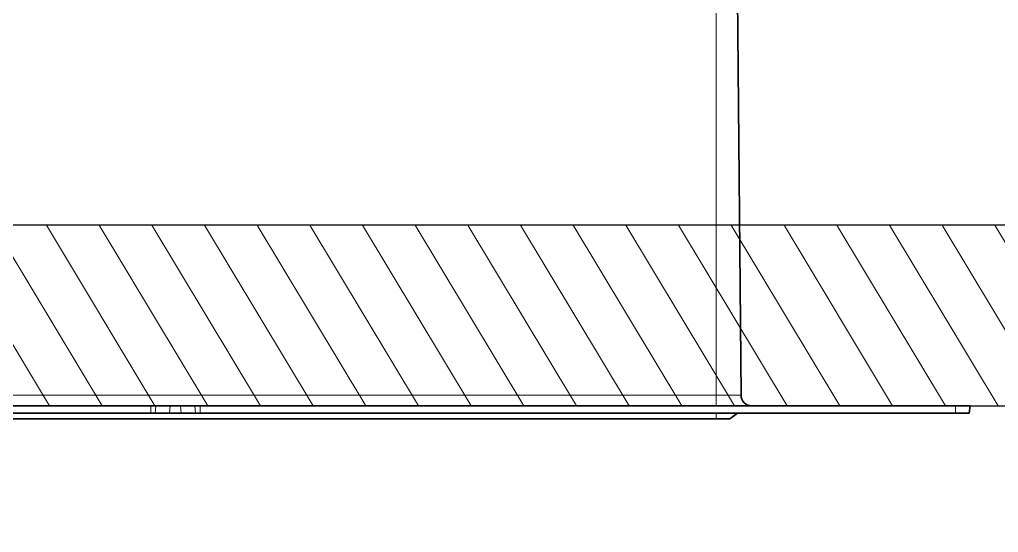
# Model space of a CAD drawing. Header units: inches. Extents: x -12478 to 399182, y -23212 to 525552.
# Drawn here: x 36733 to 36868.5, y -5777.6 to -5706.7 of the extents above; entities that cross this region are included whole.
import ezdxf

# ---------------------------------------------------------------- set-up
doc = ezdxf.new("R2010")
doc.units = ezdxf.units.IN
doc.header["$LTSCALE"] = 1000
doc.header["$MEASUREMENT"] = 0
doc.linetypes.add('DASHED', pattern=[0.75, 0.5, -0.25])
doc.linetypes.add('HIDDEN', pattern=[0.375, 0.25, -0.125])
for name, color, linetype in [('A-Hidden', 8, 'HIDDEN'), ('CQ Grg Gypsum', 41, 'Continuous'), ('CQ Light Elevation', 4, 'Continuous')]:
    doc.layers.add(name, color=color, linetype=linetype)
for name, color, linetype, lineweight in [('CQ Gypsum Hatch', 8, 'Continuous', 20), ('CQ Lighting', 5, 'Continuous', 0), ('ID-NOTES', 3, 'Continuous', 0)]:
    doc.layers.add(name, color=color, linetype=linetype, lineweight=lineweight)
doc.styles.add('ZZ-Dim All', font='romans.shx', dxfattribs={"width": 0.8})
doc.dimstyles.new('DIM 0200', dxfattribs={"dimscale": 200, "dimtxt": 1, "dimasz": 0.8, "dimexe": 0.5, "dimexo": 1, "dimgap": 0.4, "dimtad": 1, "dimdec": 0, "dimrnd": 10, "dimdsep": 46, "dimtxsty": 'ZZ-Dim All', "dimblk1": 'ARCHTICK', "dimblk2": 'ARCHTICK', "dimsah": 1, "dimcen": 1, "dimdle": 0.5, "dimclrd": 256, "dimclre": 256, "dimclrt": 256, "dimadec": 0, "dimazin": 2, "dimtfac": 1, "dimtdec": 0, "dimtix": 1, "dimtmove": 2, "dimatfit": 2, "dimfxl": 1, "dimfxlon": 1, "dimtolj": 1, "dimtzin": 0, "dimlwd": -1, "dimlwe": -1, "dimarcsym": 0})

# ---------------------------------------------------------------- blocks, each defined once
blk = doc.blocks.new('T.HC0E0.HQ12 side 2')
at = {"layer": 'CQ Lighting', "color": 1, "lineweight": 35}
for p, q in [((441925.5, 518877.62), (441925, 518820.2)), ((441895.3, 518818.72), (441999.89, 518818.72)), ((442006.72, 518818.72), (442111.3, 518818.72)), ((441895.3, 518817.72), (441999.89, 518817.72)), ((442006.72, 518817.72), (442111.3, 518817.72)), ((442078.15, 518816.92), (441928.45, 518816.92))]:
    blk.add_line(p, q, dxfattribs=at)
at = {"layer": 'CQ Lighting', "color": 1, "lineweight": 13}
for p, q in [((441928.45, 518877.62), (441928.45, 518820.2)), ((441928.45, 518820.2), (442078.15, 518820.2))]:
    blk.add_line(p, q, dxfattribs=at)
at = {"layer": 'CQ Lighting', "color": 1, "lineweight": 13, "ltscale": 0.086276}
blk.add_line((441925, 518820.2), (441928.45, 518820.2), dxfattribs=at)
at = {"layer": 'CQ Lighting', "color": 1, "lineweight": 13, "ltscale": 0.037173}
blk.add_line((441928.45, 518820.2), (441928.45, 518818.72), dxfattribs=at)
at = {"layer": 'CQ Lighting', "color": 1, "lineweight": 35, "ltscale": 0.05}
for p, q in [((441893.3, 518818.72), (441895.3, 518818.72)), ((442000.6, 518818.72), (442002.6, 518818.72)), ((442006.01, 518818.72), (442004.01, 518818.72)), ((442000.51, 518817.72), (442002.51, 518817.72)), ((442006.1, 518817.72), (442004.1, 518817.72))]:
    blk.add_line(p, q, dxfattribs=at)
at = {"layer": 'CQ Lighting', "color": 1, "lineweight": 35, "ltscale": 0.025188}
blk.add_line((441893.43, 518817.72), (441893.3, 518818.72), dxfattribs=at)
at = {"layer": 'CQ Lighting', "color": 1, "lineweight": 13, "ltscale": 0.025}
for p, q in [((441895.3, 518817.72), (441895.3, 518818.72)), ((441999.89, 518817.72), (441999.89, 518818.72)), ((442006.72, 518817.72), (442006.72, 518818.72))]:
    blk.add_line(p, q, dxfattribs=at)
at = {"layer": 'CQ Lighting', "color": 1, "lineweight": 35, "ltscale": 0.017677}
for p, q in [((441999.89, 518818.72), (442000.6, 518818.72)), ((442006.01, 518818.72), (442006.72, 518818.72))]:
    blk.add_line(p, q, dxfattribs=at)
at = {"layer": 'CQ Lighting', "color": 1, "lineweight": 13, "ltscale": 0.025094}
for p, q in [((442000.51, 518817.72), (442000.6, 518818.72)), ((442002.51, 518817.72), (442002.6, 518818.72)), ((442004.1, 518817.72), (442004.01, 518818.72)), ((442006.1, 518817.72), (442006.01, 518818.72))]:
    blk.add_line(p, q, dxfattribs=at)
at = {"layer": 'CQ Lighting', "color": 1, "lineweight": 35, "ltscale": 0.035355}
blk.add_line((442002.6, 518818.72), (442004.01, 518818.72), dxfattribs=at)
at = {"layer": 'CQ Lighting', "color": 1, "lineweight": 35, "ltscale": 0.04693}
blk.add_line((441893.43, 518817.72), (441895.3, 518817.72), dxfattribs=at)
at = {"layer": 'CQ Lighting', "color": 1, "lineweight": 35, "ltscale": 0.033399}
blk.add_line((441925.5, 518817.72), (441926.57, 518816.92), dxfattribs=at)
at = {"layer": 'CQ Lighting', "color": 1, "lineweight": 13, "ltscale": 0.02}
blk.add_line((441928.45, 518817.72), (441928.45, 518816.92), dxfattribs=at)
at = {"layer": 'CQ Lighting', "color": 1, "lineweight": 35, "ltscale": 0.015506}
for p, q in [((441999.89, 518817.72), (442000.51, 518817.72)), ((442006.1, 518817.72), (442006.72, 518817.72))]:
    blk.add_line(p, q, dxfattribs=at)
at = {"layer": 'CQ Lighting', "color": 1, "lineweight": 35, "ltscale": 0.039697}
blk.add_line((442002.51, 518817.72), (442004.1, 518817.72), dxfattribs=at)
at = {"layer": 'CQ Lighting', "color": 1, "lineweight": 35, "ltscale": 0.047002}
blk.add_line((441926.57, 518816.92), (441928.45, 518816.92), dxfattribs=at)
at = {"layer": 'CQ Lighting', "color": 1, "lineweight": 35, "ltscale": 0.005554}
blk.add_line((441928.3, 518816.92), (441928.53, 518816.92), dxfattribs=at)
at = {"layer": 'CQ Lighting', "color": 1, "lineweight": 35}
blk.add_arc((441923.5, 518820.22), 1.5, 270, 359.5, dxfattribs=at)
blk = doc.blocks.new('_ARCHTICK')
at = {"color": 0, "linetype": 'ByBlock', "const_width": 0.15}
blk.add_lwpolyline([(-0.5, -0.5), (0.5, 0.5)], dxfattribs=at)

msp = doc.modelspace()

# ---------------------------------------------------------------- hatches: boundary and pattern name
at = {"layer": 'CQ Gypsum Hatch'}
h = msp.add_hatch(dxfattribs=at)
h.set_pattern_fill('ANSI31', color=256, scale=50, angle=76.0286, style=0)
h.set_pattern_definition([(121.0285767, (-282071.926, -475838.605), (-5.35568947, -3.22165956), [])])
h.paths.add_polyline_path([(36179.53, -5710.13), (36179.53, -5735.13), (36199.53, -5735.13), (36199.53, -5760.13), (40584.53, -5760.13), (40584.53, -5735.13), (40559.53, -5735.13), (40559.53, -5710.13), (40604.53, -5710.13), (40604.53, -5735.13), (36224.53, -5735.13), (36224.53, -5710.13)])

# ---------------------------------------------------------------- linework, layer by layer
at = {"layer": 'A-Hidden', "linetype": 'DASHED', "lineweight": 0, "ltscale": 10}
msp.add_line((43031.59, -5760.13, 0), (35844.11, -5760.13, 0), dxfattribs=at)
at = {"layer": 'CQ Grg Gypsum', "elevation": 0}
msp.add_lwpolyline([(36179.53, -5710.13), (36179.53, -5735.13), (36199.53, -5735.13), (36199.53, -5760.13), (40584.53, -5760.13), (40584.53, -5735.13), (40559.53, -5735.13), (40559.53, -5710.13), (40604.53, -5710.13), (40604.53, -5735.13), (36224.53, -5735.13), (36224.53, -5710.13), (36179.53, -5710.13)], dxfattribs=at)

# ---------------------------------------------------------------- block references
at = {"layer": 'CQ Light Elevation', "xscale": -1}
msp.add_blockref('T.HC0E0.HQ12 side 2', (478757.83, -524578.85, 0), dxfattribs=at)

# ---------------------------------------------------------------- leaders
at = {"layer": 'ID-NOTES'}
msp.add_leader([(36469.91, -6570.35), (38769.86, -5439.66), (41007.95, -5439.66)], dimstyle='DIM 0200', override={"dimasz": 0.2, "dimtad": 0, "dimclrd": 8}, dxfattribs=at)

doc.saveas('drawing.dxf')
